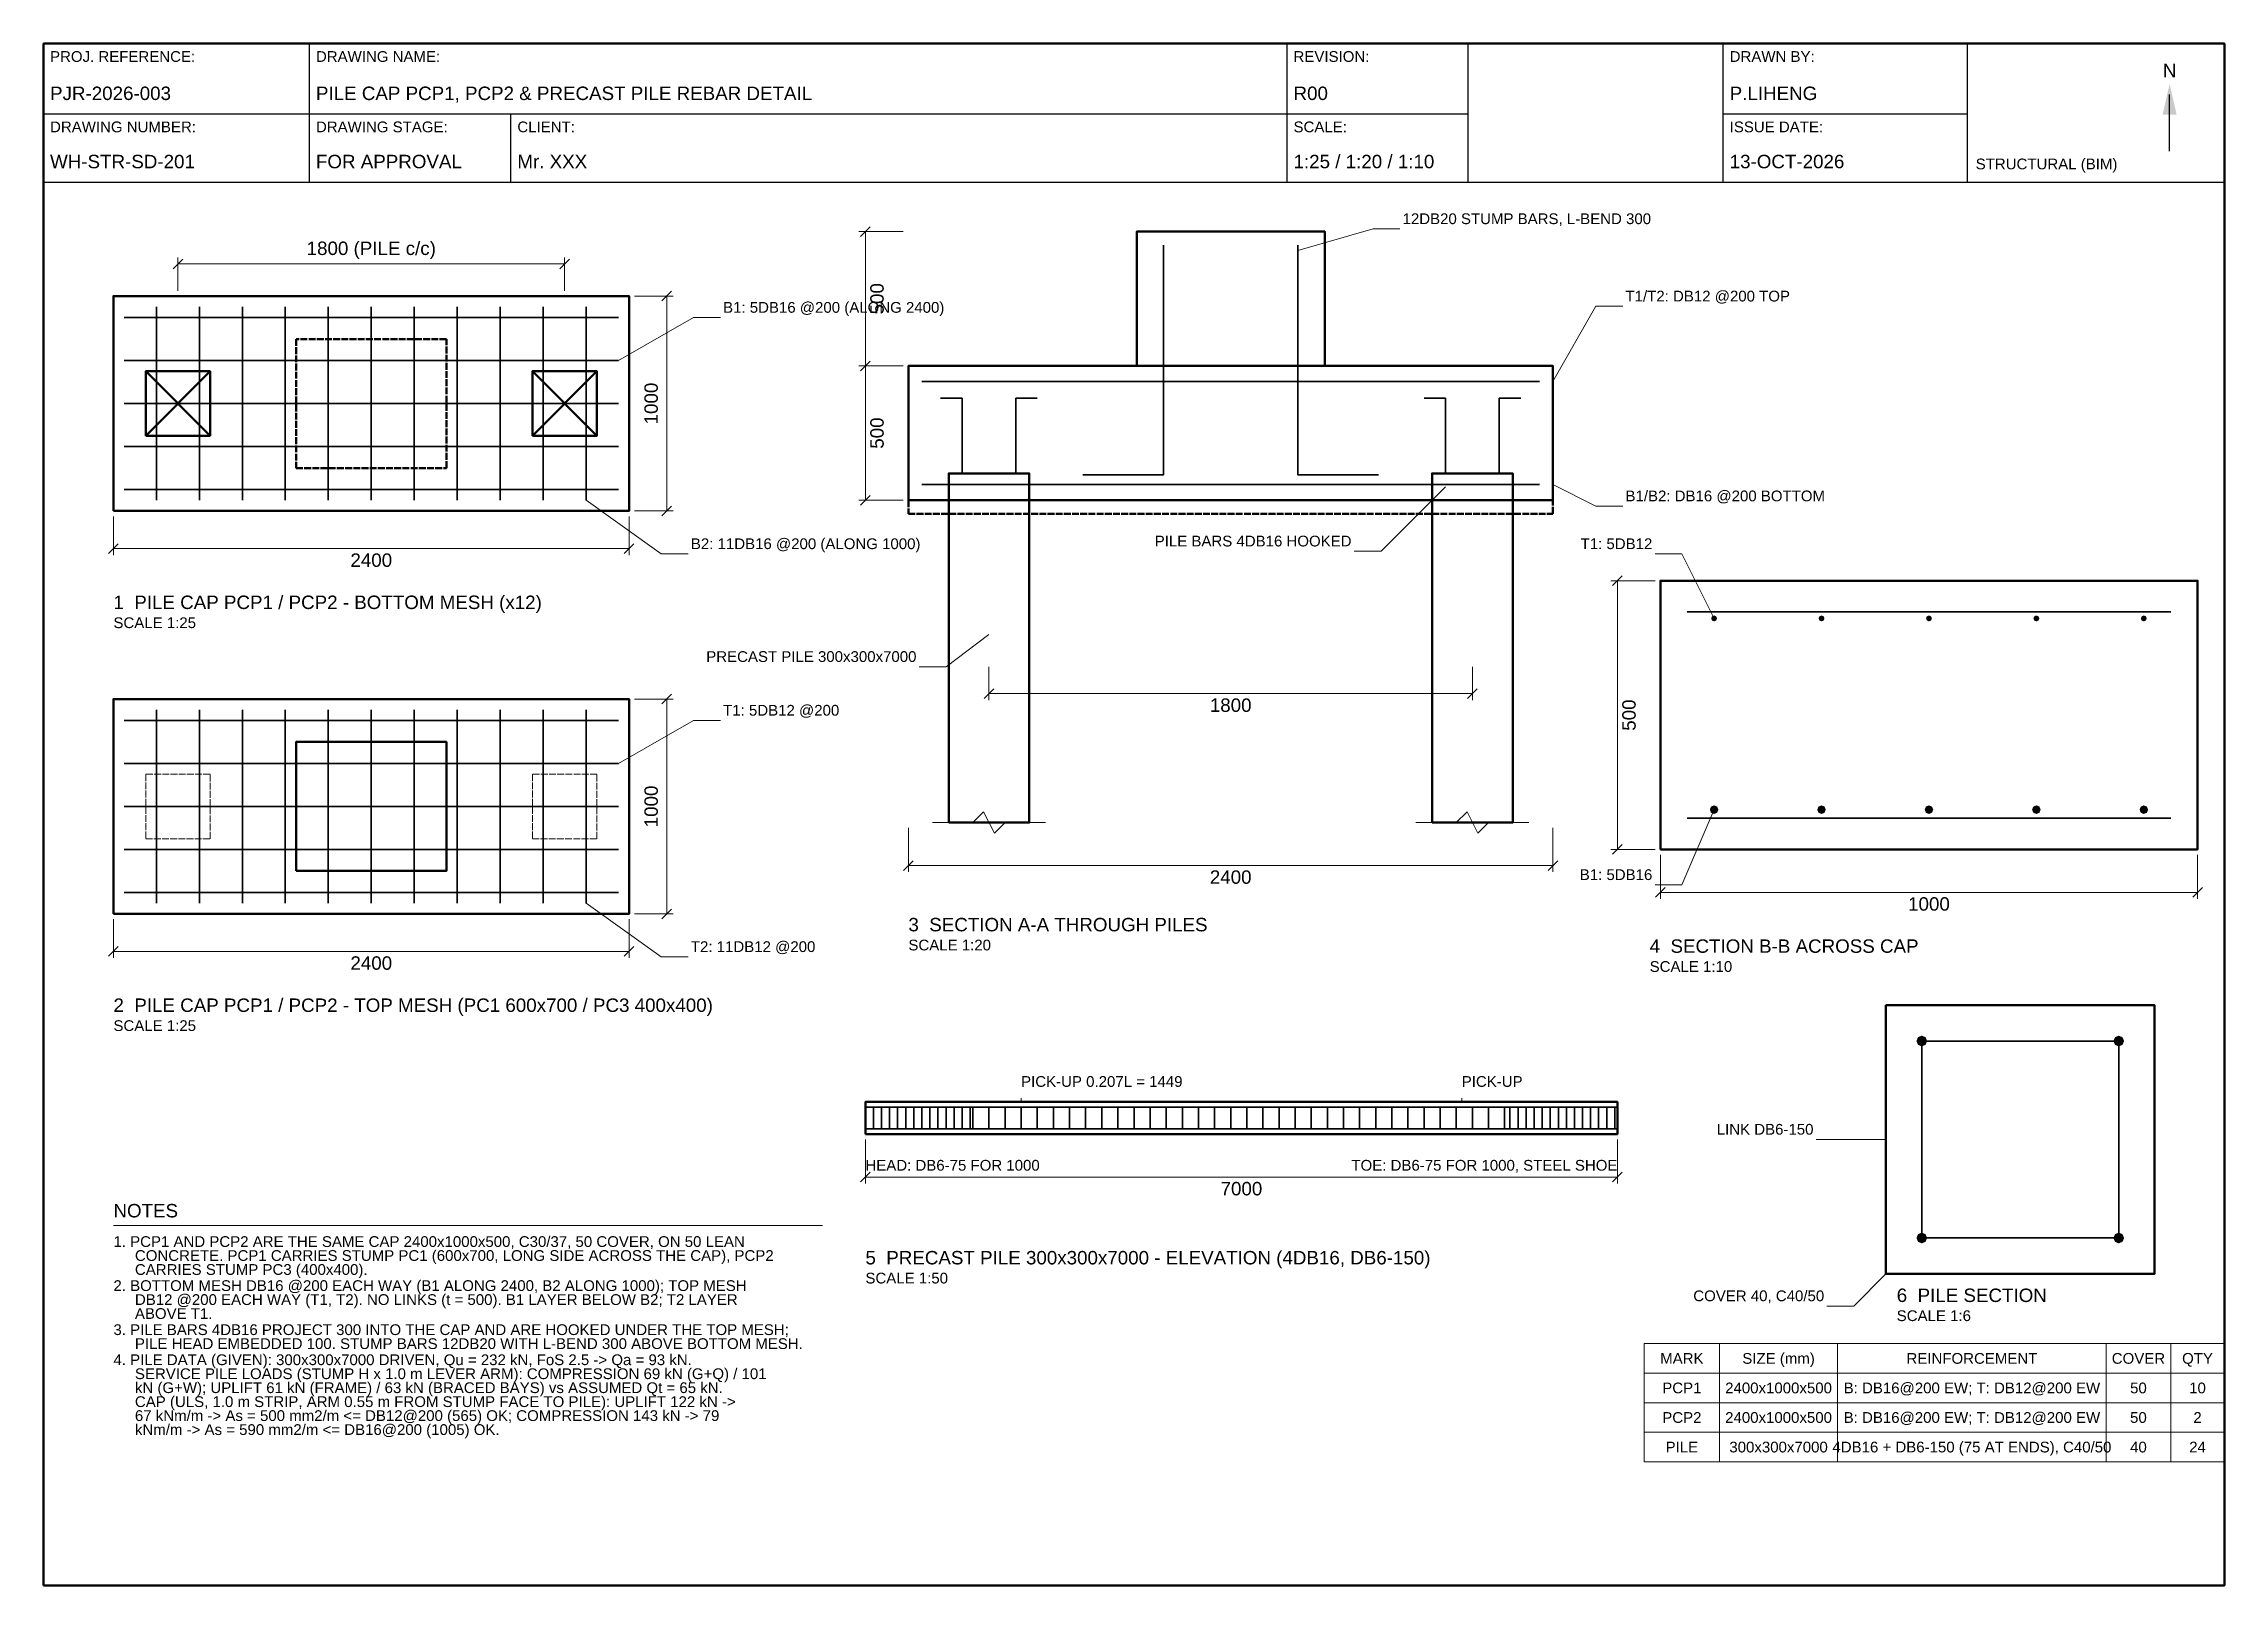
# Model space of a CAD drawing. Header units: millimetres. Extents: x 7 to 413, y 5 to 292.
import ezdxf
from ezdxf.enums import TextEntityAlignment as Align

# ---------------------------------------------------------------- set-up
doc = ezdxf.new("R2010")
doc.units = ezdxf.units.MM
doc.linetypes.add('DASHED', pattern=[1.524, 1.27, -0.254])
for name, color, linetype, lineweight in [('S-ANNO-DIMS', 7, 'Continuous', 18), ('S-ANNO-TABLE', 7, 'Continuous', 18), ('S-ANNO-TEXT', 7, 'Continuous', 18), ('S-CONC-OUTLINE', 7, 'Continuous', 50), ('S-DETAIL-THIN', 8, 'Continuous', 18), ('S-HIDDEN', 8, 'DASHED', 18), ('S-REBAR', 1, 'Continuous', 35), ('S-TBLK-BORDER', 7, 'Continuous', 50), ('S-TBLK-LINE', 7, 'Continuous', 25), ('S-TBLK-TEXT', 7, 'Continuous', 18)]:
    doc.layers.add(name, color=color, linetype=linetype, lineweight=lineweight)
doc.styles.add('TEXT_2.0', font='arial.ttf')
doc.styles.add('TEXT_2.5', font='arial.ttf')

# ---------------------------------------------------------------- blocks, each defined once
blk = doc.blocks.new('STR_TITLEBLOCK_A3')
at = {"layer": 'S-TBLK-BORDER'}
blk.add_lwpolyline([(7, 5), (413, 5), (413, 292), (7, 292)], close=True, dxfattribs=at)
at = {"layer": 'S-TBLK-LINE'}
for p, q in [((56.5, 266.2), (56.5, 292)), ((238.5, 266.2), (238.5, 292)), ((272.2, 266.2), (272.2, 292)), ((319.7, 266.2), (319.7, 292)), ((365.2, 266.2), (365.2, 292)), ((402.8, 272), (402.8, 282.5)), ((7, 278.9), (272.2, 278.9)), ((94, 266.2), (94, 278.9)), ((319.7, 278.9), (365.2, 278.9)), ((7, 266.2), (413, 266.2))]:
    blk.add_line(p, q, dxfattribs=at)
blk.add_solid([(401.5, 278.8), (404.1, 278.8), (402.8, 284.5)], dxfattribs=at)
at = {"layer": 'S-TBLK-TEXT', "color": 8, "style": 'TEXT_2.0'}
for s, p in [('PROJ. REFERENCE:', (8.2, 288.6)), ('DRAWING NAME:', (57.7, 288.6)), ('REVISION:', (239.7, 288.6)), ('DRAWN BY:', (320.9, 288.6)), ('DRAWING NUMBER:', (8.2, 275.5)), ('DRAWING STAGE:', (57.7, 275.5)), ('CLIENT:', (95.2, 275.5)), ('SCALE:', (239.7, 275.5)), ('ISSUE DATE:', (320.9, 275.5))]:
    blk.add_text(s, height=2, dxfattribs=at).set_placement(p)
at = {"layer": 'S-TBLK-TEXT', "style": 'TEXT_2.5'}
blk.add_text('N', height=2.5, dxfattribs=at).set_placement((402.8, 287), align=Align.MIDDLE_CENTER)
at = {"layer": 'S-TBLK-TEXT', "style": 'TEXT_2.0'}
blk.add_text('STRUCTURAL (BIM)', height=2, dxfattribs=at).set_placement((366.7, 268.6))
at = {"layer": 'S-TBLK-TEXT', "style": 'TEXT_2.5'}
for tag, p in [('PROJ_REFERENCE', (8.2, 281.5)), ('DRAWING_NAME', (57.7, 281.5)), ('REVISION', (239.7, 281.5)), ('DRAWN_BY', (320.9, 281.5)), ('DRAWING_NUMBER', (8.2, 268.8)), ('DRAWING_STAGE', (57.7, 268.8)), ('CLIENT', (95.2, 268.8)), ('SCALE', (239.7, 268.8)), ('ISSUE_DATE', (320.9, 268.8))]:
    blk.add_attdef(tag, p, '', height=2.5, dxfattribs=at)

msp = doc.modelspace()

# ---------------------------------------------------------------- hatches: boundary and pattern name
at = {"layer": 'S-REBAR'}
for points in [[(318.55, 185), (318.39, 185.39), (318, 185.55), (317.61, 185.39), (317.45, 185), (317.61, 184.61), (318, 184.45), (318.39, 184.61)], [(338.55, 185), (338.39, 185.39), (338, 185.55), (337.61, 185.39), (337.45, 185), (337.61, 184.61), (338, 184.45), (338.39, 184.61)], [(358.55, 185), (358.39, 185.39), (358, 185.55), (357.61, 185.39), (357.45, 185), (357.61, 184.61), (358, 184.45), (358.39, 184.61)], [(378.55, 185), (378.39, 185.39), (378, 185.55), (377.61, 185.39), (377.45, 185), (377.61, 184.61), (378, 184.45), (378.39, 184.61)], [(398.55, 185), (398.39, 185.39), (398, 185.55), (397.61, 185.39), (397.45, 185), (397.61, 184.61), (398, 184.45), (398.39, 184.61)], [(318.8, 149.4), (318.57, 149.97), (318, 150.2), (317.43, 149.97), (317.2, 149.4), (317.43, 148.83), (318, 148.6), (318.57, 148.83)], [(338.8, 149.4), (338.57, 149.97), (338, 150.2), (337.43, 149.97), (337.2, 149.4), (337.43, 148.83), (338, 148.6), (338.57, 148.83)], [(358.8, 149.4), (358.57, 149.97), (358, 150.2), (357.43, 149.97), (357.2, 149.4), (357.43, 148.83), (358, 148.6), (358.57, 148.83)], [(378.8, 149.4), (378.57, 149.97), (378, 150.2), (377.43, 149.97), (377.2, 149.4), (377.43, 148.83), (378, 148.6), (378.57, 148.83)], [(398.8, 149.4), (398.57, 149.97), (398, 150.2), (397.43, 149.97), (397.2, 149.4), (397.43, 148.83), (398, 148.6), (398.57, 148.83)], [(357.67, 106.33), (357.37, 107.04), (356.67, 107.33), (355.96, 107.04), (355.67, 106.33), (355.96, 105.63), (356.67, 105.33), (357.37, 105.63)], [(394.33, 106.33), (394.04, 107.04), (393.33, 107.33), (392.63, 107.04), (392.33, 106.33), (392.63, 105.63), (393.33, 105.33), (394.04, 105.63)], [(357.67, 69.67), (357.37, 70.37), (356.67, 70.67), (355.96, 70.37), (355.67, 69.67), (355.96, 68.96), (356.67, 68.67), (357.37, 68.96)], [(394.33, 69.67), (394.04, 70.37), (393.33, 70.67), (392.63, 70.37), (392.33, 69.67), (392.63, 68.96), (393.33, 68.67), (394.04, 68.96)]]:
    msp.add_hatch(color=256, dxfattribs=at).paths.add_polyline_path(points)

# ---------------------------------------------------------------- linework, layer by layer
at = {"layer": 'S-ANNO-DIMS'}
for p, q in [((167, 257), (158.8, 257)), ((159.1, 256.1), (160.9, 257.9)), ((160, 232), (160, 257)), ((31.1, 250.1), (32.9, 251.9)), ((32, 246), (32, 252.2)), ((103.1, 250.1), (104.9, 251.9)), ((104, 246), (104, 252.2)), ((32, 251), (104, 251)), ((117, 245), (124.2, 245)), ((122.1, 244.1), (123.9, 245.9)), ((123, 205), (123, 245)), ((167, 232), (158.8, 232)), ((167, 232), (158.8, 232)), ((159.1, 231.1), (160.9, 232.9)), ((159.1, 231.1), (160.9, 232.9)), ((160, 207), (160, 232)), ((159.1, 206.1), (160.9, 207.9)), ((20, 204), (20, 196.8)), ((116, 204), (116, 196.8)), ((117, 205), (124.2, 205)), ((122.1, 204.1), (123.9, 205.9)), ((167, 207), (158.8, 207)), ((19.1, 197.1), (20.9, 198.9)), ((20, 198), (116, 198)), ((115.1, 197.1), (116.9, 198.9)), ((307, 192), (298.8, 192)), ((299.1, 191.1), (300.9, 192.9)), ((300, 142), (300, 192)), ((183, 176), (183, 169.8)), ((273, 176), (273, 169.8)), ((122.1, 169.1), (123.9, 170.9)), ((182.1, 170.1), (183.9, 171.9)), ((183, 171), (273, 171)), ((272.1, 170.1), (273.9, 171.9)), ((117, 170), (124.2, 170)), ((123, 130), (123, 170)), ((168, 146), (168, 137.8)), ((288, 146), (288, 137.8)), ((299.1, 141.1), (300.9, 142.9)), ((167.1, 138.1), (168.9, 139.9)), ((168, 139), (288, 139)), ((287.1, 138.1), (288.9, 139.9)), ((307, 142), (298.8, 142)), ((308, 141), (308, 132.8)), ((408, 141), (408, 132.8)), ((307.1, 133.1), (308.9, 134.9)), ((308, 134), (408, 134)), ((407.1, 133.1), (408.9, 134.9)), ((117, 130), (124.2, 130)), ((122.1, 129.1), (123.9, 130.9)), ((20, 129), (20, 121.8)), ((116, 129), (116, 121.8)), ((19.1, 122.1), (20.9, 123.9)), ((20, 123), (116, 123)), ((115.1, 122.1), (116.9, 123.9)), ((160, 88), (160, 79.8)), ((300, 88), (300, 79.8)), ((159.1, 80.1), (160.9, 81.9)), ((299.1, 80.1), (300.9, 81.9)), ((160, 81), (300, 81))]:
    msp.add_line(p, q, dxfattribs=at)
at = {"layer": 'S-ANNO-TABLE'}
for points in [[(305, 44.5), (319, 44.5), (319, 50), (305, 50)], [(319, 44.5), (341, 44.5), (341, 50), (319, 50)], [(341, 44.5), (391, 44.5), (391, 50), (341, 50)], [(391, 44.5), (403, 44.5), (403, 50), (391, 50)], [(403, 44.5), (413, 44.5), (413, 50), (403, 50)], [(305, 39), (319, 39), (319, 44.5), (305, 44.5)], [(319, 39), (341, 39), (341, 44.5), (319, 44.5)], [(341, 39), (391, 39), (391, 44.5), (341, 44.5)], [(391, 39), (403, 39), (403, 44.5), (391, 44.5)], [(403, 39), (413, 39), (413, 44.5), (403, 44.5)], [(305, 33.5), (319, 33.5), (319, 39), (305, 39)], [(319, 33.5), (341, 33.5), (341, 39), (319, 39)], [(341, 33.5), (391, 33.5), (391, 39), (341, 39)], [(391, 33.5), (403, 33.5), (403, 39), (391, 39)], [(403, 33.5), (413, 33.5), (413, 39), (403, 39)], [(305, 28), (319, 28), (319, 33.5), (305, 33.5)], [(319, 28), (341, 28), (341, 33.5), (319, 33.5)], [(341, 28), (391, 28), (391, 33.5), (341, 33.5)], [(391, 28), (403, 28), (403, 33.5), (391, 33.5)], [(403, 28), (413, 28), (413, 33.5), (403, 33.5)]]:
    msp.add_lwpolyline(points, close=True, dxfattribs=at)
at = {"layer": 'S-ANNO-TEXT'}
for p, q in [((240.5, 253.5), (254.5, 257.5)), ((254.5, 257.5), (259.5, 257.5)), ((114, 233), (128, 241)), ((128, 241), (133, 241)), ((288, 229.1), (296, 243.1)), ((296, 243.1), (301, 243.1)), ((268, 209.5), (256, 197.5)), ((288, 209.9), (296, 205.9)), ((108, 207), (122, 197)), ((296, 205.9), (301, 205.9)), ((122, 197), (127, 197)), ((256, 197.5), (251, 197.5)), ((312, 197), (307, 197)), ((318, 185), (312, 197)), ((183, 182), (175, 176)), ((175, 176), (170, 176)), ((114, 158), (128, 166)), ((128, 166), (133, 166)), ((318, 149.4), (312, 135.4)), ((312, 135.4), (307, 135.4)), ((108, 132), (122, 122)), ((122, 122), (127, 122)), ((342, 88), (337, 88)), ((350, 88), (342, 88)), ((20, 72), (152, 72)), ((350, 63), (344, 57)), ((344, 57), (339, 57))]:
    msp.add_line(p, q, dxfattribs=at)
at = {"layer": 'S-CONC-OUTLINE'}
for p, q in [((26, 219), (38, 231)), ((26, 231), (38, 219)), ((98, 219), (110, 231)), ((98, 231), (110, 219))]:
    msp.add_line(p, q, dxfattribs=at)
for points in [[(210.5, 232), (245.5, 232), (245.5, 257), (210.5, 257)], [(20, 205), (116, 205), (116, 245), (20, 245)], [(168, 207), (288, 207), (288, 232), (168, 232)], [(26, 219), (38, 219), (38, 231), (26, 231)], [(98, 219), (110, 219), (110, 231), (98, 231)], [(175.5, 147), (190.5, 147), (190.5, 212), (175.5, 212)], [(265.5, 147), (280.5, 147), (280.5, 212), (265.5, 212)], [(308, 142), (408, 142), (408, 192), (308, 192)], [(20, 130), (116, 130), (116, 170), (20, 170)], [(54, 138), (82, 138), (82, 162), (54, 162)], [(350, 63), (400, 63), (400, 113), (350, 113)], [(160, 89), (300, 89), (300, 95), (160, 95)]]:
    msp.add_lwpolyline(points, close=True, dxfattribs=at)
at = {"layer": 'S-CONC-OUTLINE', "linetype": 'DASHED'}
for points in [[(54, 213), (82, 213), (82, 237), (54, 237)], [(168, 204.5), (288, 204.5), (288, 207), (168, 207)]]:
    msp.add_lwpolyline(points, close=True, dxfattribs=at)
at = {"layer": 'S-DETAIL-THIN'}
for p, q in [((188.98, 95), (188.98, 95.7)), ((271.02, 95), (271.02, 95.7))]:
    msp.add_line(p, q, dxfattribs=at)
for points in [[(172.5, 147), (180, 147), (182, 149), (184, 145), (186, 147), (193.5, 147)], [(262.5, 147), (270, 147), (272, 149), (274, 145), (276, 147), (283.5, 147)]]:
    msp.add_lwpolyline(points, dxfattribs=at)
at = {"layer": 'S-HIDDEN', "linetype": 'DASHED'}
for points in [[(26, 144), (38, 144), (38, 156), (26, 156)], [(98, 144), (110, 144), (110, 156), (98, 156)]]:
    msp.add_lwpolyline(points, close=True, dxfattribs=at)
at = {"layer": 'S-REBAR'}
for p, q in [((22, 241), (114, 241)), ((28, 207), (28, 243)), ((36, 207), (36, 243)), ((44, 207), (44, 243)), ((52, 207), (52, 243)), ((60, 207), (60, 243)), ((68, 207), (68, 243)), ((76, 207), (76, 243)), ((84, 207), (84, 243)), ((92, 207), (92, 243)), ((100, 207), (100, 243)), ((108, 207), (108, 243)), ((22, 233), (114, 233)), ((170.5, 229.1), (285.5, 229.1)), ((22, 225), (114, 225)), ((178, 226), (174, 226)), ((178, 212), (178, 226)), ((188, 212), (188, 226)), ((188, 226), (192, 226)), ((268, 226), (264, 226)), ((268, 212), (268, 226)), ((278, 212), (278, 226)), ((278, 226), (282, 226)), ((22, 217), (114, 217)), ((22, 209), (114, 209)), ((170.5, 209.9), (285.5, 209.9)), ((313, 186.2), (403, 186.2)), ((28, 132), (28, 168)), ((36, 132), (36, 168)), ((44, 132), (44, 168)), ((52, 132), (52, 168)), ((60, 132), (60, 168)), ((68, 132), (68, 168)), ((76, 132), (76, 168)), ((84, 132), (84, 168)), ((92, 132), (92, 168)), ((100, 132), (100, 168)), ((108, 132), (108, 168)), ((22, 166), (114, 166)), ((22, 158), (114, 158)), ((22, 150), (114, 150)), ((313, 147.8), (403, 147.8)), ((22, 142), (114, 142)), ((22, 134), (114, 134)), ((160, 94), (300, 94)), ((160, 90), (160, 94)), ((161.5, 90), (161.5, 94)), ((163, 90), (163, 94)), ((164.5, 90), (164.5, 94)), ((166, 90), (166, 94)), ((167.5, 90), (167.5, 94)), ((169, 90), (169, 94)), ((170.5, 90), (170.5, 94)), ((172, 90), (172, 94)), ((173.5, 90), (173.5, 94)), ((175, 90), (175, 94)), ((176.5, 90), (176.5, 94)), ((178, 90), (178, 94)), ((179.5, 90), (179.5, 94)), ((180, 90), (180, 94)), ((183, 90), (183, 94)), ((186, 90), (186, 94)), ((189, 90), (189, 94)), ((192, 90), (192, 94)), ((195, 90), (195, 94)), ((198, 90), (198, 94)), ((201, 90), (201, 94)), ((204, 90), (204, 94)), ((207, 90), (207, 94)), ((210, 90), (210, 94)), ((213, 90), (213, 94)), ((216, 90), (216, 94)), ((219, 90), (219, 94)), ((222, 90), (222, 94)), ((225, 90), (225, 94)), ((228, 90), (228, 94)), ((231, 90), (231, 94)), ((234, 90), (234, 94)), ((237, 90), (237, 94)), ((240, 90), (240, 94)), ((243, 90), (243, 94)), ((246, 90), (246, 94)), ((249, 90), (249, 94)), ((252, 90), (252, 94)), ((255, 90), (255, 94)), ((258, 90), (258, 94)), ((261, 90), (261, 94)), ((264, 90), (264, 94)), ((267, 90), (267, 94)), ((270, 90), (270, 94)), ((273, 90), (273, 94)), ((276, 90), (276, 94)), ((279, 90), (279, 94)), ((280, 90), (280, 94)), ((281.5, 90), (281.5, 94)), ((283, 90), (283, 94)), ((284.5, 90), (284.5, 94)), ((286, 90), (286, 94)), ((287.5, 90), (287.5, 94)), ((289, 90), (289, 94)), ((290.5, 90), (290.5, 94)), ((292, 90), (292, 94)), ((293.5, 90), (293.5, 94)), ((295, 90), (295, 94)), ((296.5, 90), (296.5, 94)), ((298, 90), (298, 94)), ((299.5, 90), (299.5, 94)), ((160, 90), (300, 90))]:
    msp.add_line(p, q, dxfattribs=at)
for points in [[(215.5, 254.5), (215.5, 211.75), (200.5, 211.75)], [(240.5, 254.5), (240.5, 211.75), (255.5, 211.75)]]:
    msp.add_lwpolyline(points, dxfattribs=at)
msp.add_lwpolyline([(356.67, 69.67), (393.33, 69.67), (393.33, 106.33), (356.67, 106.33)], close=True, dxfattribs=at)

# ---------------------------------------------------------------- block references
at = {"layer": 'S-TBLK-LINE'}
msp.add_blockref('STR_TITLEBLOCK_A3', (0, 0), dxfattribs=at).add_auto_attribs({'PROJ_REFERENCE': 'PJR-2026-003', 'DRAWING_NAME': 'PILE CAP PCP1, PCP2 & PRECAST PILE REBAR DETAIL', 'REVISION': 'R00', 'DRAWN_BY': 'P.LIHENG', 'DRAWING_NUMBER': 'WH-STR-SD-201', 'DRAWING_STAGE': 'FOR APPROVAL', 'CLIENT': 'Mr. XXX', 'SCALE': '1:25 / 1:20 / 1:10', 'ISSUE_DATE': '13-OCT-2026'})

# ---------------------------------------------------------------- texts
at = {"layer": 'S-ANNO-DIMS', "style": 'TEXT_2.5'}
msp.add_text('1800 (PILE c/c)', height=2.5, dxfattribs=at).set_placement((68, 251.9), align=Align.BOTTOM_CENTER)
for p in [(160.9, 244.5), (160.9, 219.5), (300.9, 167)]:
    msp.add_text('500', height=2.5, rotation=90, dxfattribs=at).set_placement(p, align=Align.TOP_CENTER)
for p in [(122.1, 225), (122.1, 150)]:
    msp.add_text('1000', height=2.5, rotation=90, dxfattribs=at).set_placement(p, align=Align.BOTTOM_CENTER)
for s, p in [('2400', (68, 197.1)), ('1800', (228, 170.1)), ('2400', (228, 138.1)), ('1000', (358, 133.1)), ('2400', (68, 122.1)), ('7000', (230, 80.1))]:
    msp.add_text(s, height=2.5, dxfattribs=at).set_placement(p, align=Align.TOP_CENTER)
at = {"layer": 'S-ANNO-TEXT'}
for s, height, style, p in [('12DB20 STUMP BARS, L-BEND 300', 2, 'TEXT_2.0', (260, 257.8)), ('B1: 5DB16 @200 (ALONG 2400)', 2, 'TEXT_2.0', (133.5, 241.3)), ('T1/T2: DB12 @200 TOP', 2, 'TEXT_2.0', (301.5, 243.4)), ('B1/B2: DB16 @200 BOTTOM', 2, 'TEXT_2.0', (301.5, 206.2)), ('B2: 11DB16 @200 (ALONG 1000)', 2, 'TEXT_2.0', (127.5, 197.3)), ('1  PILE CAP PCP1 / PCP2 - BOTTOM MESH (x12)', 2.5, 'TEXT_2.5', (20, 186)), ('T1: 5DB12 @200', 2, 'TEXT_2.0', (133.5, 166.3)), ('3  SECTION A-A THROUGH PILES', 2.5, 'TEXT_2.5', (168, 126)), ('T2: 11DB12 @200', 2, 'TEXT_2.0', (127.5, 122.3)), ('4  SECTION B-B ACROSS CAP', 2.5, 'TEXT_2.5', (306, 122)), ('2  PILE CAP PCP1 / PCP2 - TOP MESH (PC1 600x700 / PC3 400x400)', 2.5, 'TEXT_2.5', (20, 111)), ('PICK-UP 0.207L = 1449', 2, 'TEXT_2.0', (188.98, 97.2)), ('PICK-UP', 2, 'TEXT_2.0', (271.02, 97.2)), ('5  PRECAST PILE 300x300x7000 - ELEVATION (4DB16, DB6-150)', 2.5, 'TEXT_2.5', (160, 64)), ('6  PILE SECTION', 2.5, 'TEXT_2.5', (352, 57))]:
    msp.add_text(s, height=height, dxfattribs=dict(at, style=style)).set_placement(p, align=Align.BOTTOM_LEFT)
at = {"layer": 'S-ANNO-TEXT', "style": 'TEXT_2.0'}
for s, p in [('PILE BARS 4DB16 HOOKED', (250.5, 197.8)), ('T1: 5DB12', (306.5, 197.3)), ('PRECAST PILE 300x300x7000', (169.5, 176.3)), ('B1: 5DB16', (306.5, 135.7)), ('LINK DB6-150', (336.5, 88.3)), ('COVER 40, C40/50', (338.5, 57.3))]:
    msp.add_text(s, height=2, dxfattribs=at).set_placement(p, align=Align.BOTTOM_RIGHT)
at = {"layer": 'S-ANNO-TEXT'}
for s, height, style, p in [('HEAD: DB6-75 FOR 1000', 2, 'TEXT_2.0', (160, 84.2)), ('NOTES', 2.5, 'TEXT_2.5', (20, 76)), ('1. PCP1 AND PCP2 ARE THE SAME CAP 2400x1000x500, C30/37, 50 COVER, ON 50 LEAN', 2, 'TEXT_2.0', (20, 70)), ('CONCRETE. PCP1 CARRIES STUMP PC1 (600x700, LONG SIDE ACROSS THE CAP), PCP2', 2, 'TEXT_2.0', (24, 67.4)), ('2. BOTTOM MESH DB16 @200 EACH WAY (B1 ALONG 2400, B2 ALONG 1000); TOP MESH', 2, 'TEXT_2.0', (20, 61.8)), ('CARRIES STUMP PC3 (400x400).', 2, 'TEXT_2.0', (24, 64.8)), ('DB12 @200 EACH WAY (T1, T2). NO LINKS (t = 500). B1 LAYER BELOW B2; T2 LAYER', 2, 'TEXT_2.0', (24, 59.2)), ('3. PILE BARS 4DB16 PROJECT 300 INTO THE CAP AND ARE HOOKED UNDER THE TOP MESH;', 2, 'TEXT_2.0', (20, 53.6)), ('ABOVE T1.', 2, 'TEXT_2.0', (24, 56.6)), ('PILE HEAD EMBEDDED 100. STUMP BARS 12DB20 WITH L-BEND 300 ABOVE BOTTOM MESH.', 2, 'TEXT_2.0', (24, 51)), ('4. PILE DATA (GIVEN): 300x300x7000 DRIVEN, Qu = 232 kN, FoS 2.5 -> Qa = 93 kN.', 2, 'TEXT_2.0', (20, 48)), ('SERVICE PILE LOADS (STUMP H x 1.0 m LEVER ARM): COMPRESSION 69 kN (G+Q) / 101', 2, 'TEXT_2.0', (24, 45.4)), ('kN (G+W); UPLIFT 61 kN (FRAME) / 63 kN (BRACED BAYS) vs ASSUMED Qt = 65 kN.', 2, 'TEXT_2.0', (24, 42.8)), ('CAP (ULS, 1.0 m STRIP, ARM 0.55 m FROM STUMP FACE TO PILE): UPLIFT 122 kN ->', 2, 'TEXT_2.0', (24, 40.2)), ('67 kNm/m -> As = 500 mm2/m <= DB12@200 (565) OK; COMPRESSION 143 kN -> 79', 2, 'TEXT_2.0', (24, 37.6)), ('kNm/m -> As = 590 mm2/m <= DB16@200 (1005) OK.', 2, 'TEXT_2.0', (24, 35))]:
    msp.add_text(s, height=height, dxfattribs=dict(at, style=style)).set_placement(p, align=Align.TOP_LEFT)
at = {"layer": 'S-ANNO-TEXT', "style": 'TEXT_2.0'}
msp.add_text('TOE: DB6-75 FOR 1000, STEEL SHOE', height=2, dxfattribs=at).set_placement((300, 84.2), align=Align.TOP_RIGHT)
for s, p in [('MARK', (312, 47.25)), ('SIZE (mm)', (330, 47.25)), ('REINFORCEMENT', (366, 47.25)), ('COVER', (397, 47.25)), ('QTY', (408, 47.25)), ('PCP1', (312, 41.75)), ('2400x1000x500', (330, 41.75)), ('B: DB16@200 EW; T: DB12@200 EW', (366, 41.75)), ('50', (397, 41.75)), ('10', (408, 41.75)), ('PCP2', (312, 36.25)), ('2400x1000x500', (330, 36.25)), ('B: DB16@200 EW; T: DB12@200 EW', (366, 36.25)), ('50', (397, 36.25)), ('2', (408, 36.25)), ('PILE', (312, 30.75)), ('300x300x7000', (330, 30.75)), ('4DB16 + DB6-150 (75 AT ENDS), C40/50', (366, 30.75)), ('40', (397, 30.75)), ('24', (408, 30.75))]:
    msp.add_text(s, height=2, dxfattribs=at).set_placement(p, align=Align.MIDDLE_CENTER)
at = {"layer": 'S-DETAIL-THIN', "style": 'TEXT_2.0'}
for s, p in [('SCALE 1:25', (20, 182.6)), ('SCALE 1:20', (168, 122.6)), ('SCALE 1:10', (306, 118.6)), ('SCALE 1:25', (20, 107.6)), ('SCALE 1:50', (160, 60.6)), ('SCALE 1:6', (352, 53.6))]:
    msp.add_text(s, height=2, dxfattribs=at).set_placement(p, align=Align.BOTTOM_LEFT)

doc.saveas('drawing.dxf')
